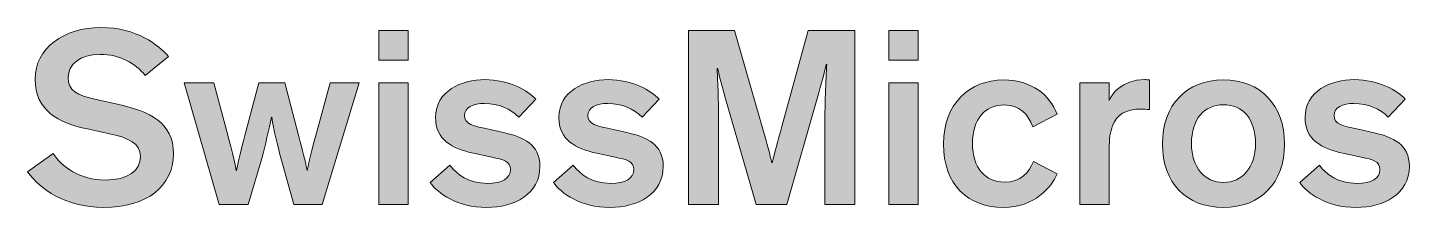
# Model space of a CAD drawing. Header units: millimetres. Extents: x 61.4 to 84.2, y -120.4 to -117.4.
import ezdxf

# ---------------------------------------------------------------- set-up
doc = ezdxf.new("R2010")
doc.units = ezdxf.units.MM
doc.header["$MEASUREMENT"] = 0
doc.layers.add('Calque 1', color=7, linetype='Continuous', lineweight=0)

# ---------------------------------------------------------------- blocks, each defined once
blk = doc.blocks.new('Block_0')
at = {"layer": 'Calque 1', "true_color": 0x1d1d1b, "transparency": 33554687}
h = blk.add_hatch(color=250, dxfattribs=at)
h.dxf.hatch_style = 2
edge = h.paths.add_edge_path()
edge.add_spline(control_points=[(63.321, -118.167), (63.16, -117.968), (62.898, -117.82), (62.576, -117.82), (62.242, -117.82), (62.048, -117.985), (62.048, -118.205), (62.048, -118.416), (62.187, -118.497), (62.513, -118.569), (62.513, -118.569), (62.86, -118.645), (62.86, -118.645), (63.397, -118.767), (63.786, -118.941), (63.786, -119.466), (63.786, -119.999), (63.351, -120.354), (62.631, -120.354), (62.005, -120.354), (61.578, -120.045), (61.379, -119.766), (61.379, -119.766), (61.802, -119.461), (61.802, -119.461), (61.933, -119.677), (62.251, -119.901), (62.657, -119.901), (63.042, -119.901), (63.241, -119.741), (63.241, -119.512), (63.241, -119.288), (63.042, -119.203), (62.75, -119.14), (62.75, -119.14), (62.365, -119.055), (62.365, -119.055), (61.895, -118.954), (61.502, -118.755), (61.502, -118.23), (61.502, -117.718), (61.98, -117.375), (62.589, -117.375), (63.186, -117.375), (63.537, -117.667), (63.706, -117.853), (63.706, -117.853), (63.321, -118.167), (63.321, -118.167)], knot_values=[0, 0, 0, 0, 1, 1, 1, 2, 2, 2, 3, 3, 3, 4, 4, 4, 5, 5, 5, 6, 6, 6, 7, 7, 7, 8, 8, 8, 9, 9, 9, 10, 10, 10, 11, 11, 11, 12, 12, 12, 13, 13, 13, 14, 14, 14, 15, 15, 15, 16, 16, 16, 16], degree=3, periodic=0)
h = blk.add_hatch(color=250, dxfattribs=at)
h.dxf.hatch_style = 2
edge = h.paths.add_edge_path()
edge.add_spline(control_points=[(67.661, -120.303), (67.661, -120.303), (67.179, -120.303), (67.179, -120.303), (67.179, -120.303), (67.179, -118.289), (67.179, -118.289), (67.179, -118.289), (67.661, -118.289), (67.661, -118.289), (67.661, -118.289), (67.661, -120.303), (67.661, -120.303)], knot_values=[0, 0, 0, 0, 1, 1, 1, 2, 2, 2, 3, 3, 3, 4, 4, 4, 4], degree=3, periodic=0)
edge = h.paths.add_edge_path()
edge.add_spline(control_points=[(67.661, -117.917), (67.661, -117.917), (67.179, -117.917), (67.179, -117.917), (67.179, -117.917), (67.179, -117.426), (67.179, -117.426), (67.179, -117.426), (67.661, -117.426), (67.661, -117.426), (67.661, -117.426), (67.661, -117.917), (67.661, -117.917)], knot_values=[0, 0, 0, 0, 1, 1, 1, 2, 2, 2, 3, 3, 3, 4, 4, 4, 4], degree=3, periodic=0)
h = blk.add_hatch(color=250, dxfattribs=at)
h.dxf.hatch_style = 2
edge = h.paths.add_edge_path()
edge.add_spline(control_points=[(73.405, -120.303), (73.405, -120.303), (72.901, -118.556), (72.901, -118.556), (72.817, -118.26), (72.77, -118.052), (72.77, -118.052), (72.77, -118.052), (72.762, -118.052), (72.762, -118.052), (72.77, -118.188), (72.787, -118.548), (72.787, -119.085), (72.787, -119.085), (72.787, -120.303), (72.787, -120.303), (72.787, -120.303), (72.292, -120.303), (72.292, -120.303), (72.292, -120.303), (72.292, -117.426), (72.292, -117.426), (72.292, -117.426), (73.049, -117.426), (73.049, -117.426), (73.049, -117.426), (73.506, -119.017), (73.506, -119.017), (73.583, -119.288), (73.642, -119.491), (73.663, -119.618), (73.663, -119.618), (73.671, -119.618), (73.671, -119.618), (73.697, -119.504), (73.769, -119.254), (73.832, -119.013), (73.832, -119.013), (74.264, -117.426), (74.264, -117.426), (74.264, -117.426), (75.034, -117.426), (75.034, -117.426), (75.034, -117.426), (75.034, -120.303), (75.034, -120.303), (75.034, -120.303), (74.539, -120.303), (74.539, -120.303), (74.539, -120.303), (74.539, -119.085), (74.539, -119.085), (74.539, -118.683), (74.556, -118.226), (74.573, -117.985), (74.573, -117.985), (74.564, -117.985), (74.564, -117.985), (74.539, -118.107), (74.488, -118.294), (74.416, -118.548), (74.416, -118.548), (73.913, -120.303), (73.913, -120.303), (73.913, -120.303), (73.405, -120.303), (73.405, -120.303)], knot_values=[0, 0, 0, 0, 1, 1, 1, 2, 2, 2, 3, 3, 3, 4, 4, 4, 5, 5, 5, 6, 6, 6, 7, 7, 7, 8, 8, 8, 9, 9, 9, 10, 10, 10, 11, 11, 11, 12, 12, 12, 13, 13, 13, 14, 14, 14, 15, 15, 15, 16, 16, 16, 17, 17, 17, 18, 18, 18, 19, 19, 19, 20, 20, 20, 21, 21, 21, 22, 22, 22, 22], degree=3, periodic=0)
h = blk.add_hatch(color=250, dxfattribs=at)
h.dxf.hatch_style = 2
edge = h.paths.add_edge_path()
edge.add_spline(control_points=[(76.081, -120.303), (76.081, -120.303), (75.598, -120.303), (75.598, -120.303), (75.598, -120.303), (75.598, -118.289), (75.598, -118.289), (75.598, -118.289), (76.081, -118.289), (76.081, -118.289), (76.081, -118.289), (76.081, -120.303), (76.081, -120.303)], knot_values=[0, 0, 0, 0, 1, 1, 1, 2, 2, 2, 3, 3, 3, 4, 4, 4, 4], degree=3, periodic=0)
edge = h.paths.add_edge_path()
edge.add_spline(control_points=[(76.081, -117.917), (76.081, -117.917), (75.598, -117.917), (75.598, -117.917), (75.598, -117.917), (75.598, -117.426), (75.598, -117.426), (75.598, -117.426), (76.081, -117.426), (76.081, -117.426), (76.081, -117.426), (76.081, -117.917), (76.081, -117.917)], knot_values=[0, 0, 0, 0, 1, 1, 1, 2, 2, 2, 3, 3, 3, 4, 4, 4, 4], degree=3, periodic=0)
h = blk.add_hatch(color=250, dxfattribs=at)
h.dxf.hatch_style = 2
edge = h.paths.add_edge_path()
edge.add_spline(control_points=[(65.561, -119.533), (65.506, -119.339), (65.442, -119.068), (65.408, -118.86), (65.408, -118.86), (65.404, -118.86), (65.404, -118.86), (65.362, -119.059), (65.303, -119.33), (65.243, -119.542), (65.243, -119.542), (65.019, -120.303), (65.019, -120.303), (65.019, -120.303), (64.541, -120.303), (64.541, -120.303), (64.541, -120.303), (63.961, -118.289), (63.961, -118.289), (63.961, -118.289), (64.452, -118.289), (64.452, -118.289), (64.452, -118.289), (64.689, -119.178), (64.689, -119.178), (64.74, -119.377), (64.786, -119.537), (64.824, -119.745), (64.824, -119.745), (64.829, -119.745), (64.829, -119.745), (64.867, -119.546), (64.901, -119.402), (64.964, -119.165), (64.964, -119.165), (65.197, -118.289), (65.197, -118.289), (65.197, -118.289), (65.624, -118.289), (65.624, -118.289), (65.624, -118.289), (65.857, -119.178), (65.857, -119.178), (65.925, -119.436), (65.954, -119.537), (65.992, -119.745), (65.992, -119.745), (65.996, -119.745), (65.996, -119.745), (66.035, -119.546), (66.064, -119.428), (66.136, -119.165), (66.136, -119.165), (66.373, -118.289), (66.373, -118.289), (66.373, -118.289), (66.855, -118.289), (66.855, -118.289), (66.855, -118.289), (66.242, -120.303), (66.242, -120.303), (66.242, -120.303), (65.772, -120.303), (65.772, -120.303), (65.772, -120.303), (65.561, -119.533), (65.561, -119.533)], knot_values=[0, 0, 0, 0, 1, 1, 1, 2, 2, 2, 3, 3, 3, 4, 4, 4, 5, 5, 5, 6, 6, 6, 7, 7, 7, 8, 8, 8, 9, 9, 9, 10, 10, 10, 11, 11, 11, 12, 12, 12, 13, 13, 13, 14, 14, 14, 15, 15, 15, 16, 16, 16, 17, 17, 17, 18, 18, 18, 19, 19, 19, 20, 20, 20, 21, 21, 21, 22, 22, 22, 22], degree=3, periodic=0)
h = blk.add_hatch(color=250, dxfattribs=at)
h.dxf.hatch_style = 2
edge = h.paths.add_edge_path()
edge.add_spline(control_points=[(69.489, -118.86), (69.35, -118.725), (69.155, -118.632), (68.922, -118.632), (68.732, -118.632), (68.592, -118.7), (68.592, -118.831), (68.592, -118.975), (68.732, -119.004), (69.015, -119.064), (69.015, -119.064), (69.257, -119.119), (69.257, -119.119), (69.561, -119.191), (69.836, -119.305), (69.836, -119.673), (69.836, -120.134), (69.417, -120.354), (68.956, -120.354), (68.474, -120.354), (68.148, -120.117), (68.025, -119.943), (68.025, -119.943), (68.351, -119.656), (68.351, -119.656), (68.465, -119.808), (68.66, -119.956), (68.969, -119.956), (69.21, -119.956), (69.35, -119.872), (69.35, -119.728), (69.35, -119.588), (69.235, -119.563), (69.041, -119.521), (69.041, -119.521), (68.74, -119.457), (68.74, -119.457), (68.389, -119.381), (68.114, -119.233), (68.114, -118.865), (68.114, -118.425), (68.542, -118.238), (68.927, -118.238), (69.328, -118.238), (69.637, -118.416), (69.769, -118.56), (69.769, -118.56), (69.489, -118.86), (69.489, -118.86)], knot_values=[0, 0, 0, 0, 1, 1, 1, 2, 2, 2, 3, 3, 3, 4, 4, 4, 5, 5, 5, 6, 6, 6, 7, 7, 7, 8, 8, 8, 9, 9, 9, 10, 10, 10, 11, 11, 11, 12, 12, 12, 13, 13, 13, 14, 14, 14, 15, 15, 15, 16, 16, 16, 16], degree=3, periodic=0)
h = blk.add_hatch(color=250, dxfattribs=at)
h.dxf.hatch_style = 2
edge = h.paths.add_edge_path()
edge.add_spline(control_points=[(71.525, -118.86), (71.386, -118.725), (71.191, -118.632), (70.958, -118.632), (70.768, -118.632), (70.628, -118.7), (70.628, -118.831), (70.628, -118.975), (70.768, -119.004), (71.051, -119.064), (71.051, -119.064), (71.293, -119.119), (71.293, -119.119), (71.597, -119.191), (71.872, -119.305), (71.872, -119.673), (71.872, -120.134), (71.453, -120.354), (70.992, -120.354), (70.51, -120.354), (70.184, -120.117), (70.061, -119.943), (70.061, -119.943), (70.387, -119.656), (70.387, -119.656), (70.501, -119.808), (70.696, -119.956), (71.005, -119.956), (71.246, -119.956), (71.386, -119.872), (71.386, -119.728), (71.386, -119.588), (71.271, -119.563), (71.077, -119.521), (71.077, -119.521), (70.776, -119.457), (70.776, -119.457), (70.425, -119.381), (70.15, -119.233), (70.15, -118.865), (70.15, -118.425), (70.578, -118.238), (70.963, -118.238), (71.364, -118.238), (71.673, -118.416), (71.805, -118.56), (71.805, -118.56), (71.525, -118.86), (71.525, -118.86)], knot_values=[0, 0, 0, 0, 1, 1, 1, 2, 2, 2, 3, 3, 3, 4, 4, 4, 5, 5, 5, 6, 6, 6, 7, 7, 7, 8, 8, 8, 9, 9, 9, 10, 10, 10, 11, 11, 11, 12, 12, 12, 13, 13, 13, 14, 14, 14, 15, 15, 15, 16, 16, 16, 16], degree=3, periodic=0)
h = blk.add_hatch(color=250, dxfattribs=at)
h.dxf.hatch_style = 2
edge = h.paths.add_edge_path()
edge.add_spline(control_points=[(77.973, -119.021), (77.9, -118.806), (77.748, -118.657), (77.503, -118.657), (77.182, -118.657), (76.978, -118.894), (76.978, -119.296), (76.978, -119.698), (77.186, -119.935), (77.503, -119.935), (77.778, -119.935), (77.913, -119.774), (77.985, -119.592), (77.985, -119.592), (78.375, -119.8), (78.375, -119.8), (78.282, -120.015), (78.006, -120.354), (77.49, -120.354), (76.906, -120.354), (76.5, -119.982), (76.5, -119.305), (76.5, -118.628), (76.936, -118.243), (77.49, -118.243), (77.96, -118.243), (78.252, -118.492), (78.375, -118.81), (78.375, -118.81), (77.973, -119.021), (77.973, -119.021)], knot_values=[0, 0, 0, 0, 1, 1, 1, 2, 2, 2, 3, 3, 3, 4, 4, 4, 5, 5, 5, 6, 6, 6, 7, 7, 7, 8, 8, 8, 9, 9, 9, 10, 10, 10, 10], degree=3, periodic=0)
h = blk.add_hatch(color=250, dxfattribs=at)
h.dxf.hatch_style = 2
edge = h.paths.add_edge_path()
edge.add_spline(control_points=[(79.235, -118.289), (79.235, -118.289), (79.235, -118.586), (79.235, -118.586), (79.273, -118.484), (79.434, -118.238), (79.823, -118.238), (79.848, -118.238), (79.857, -118.238), (79.899, -118.243), (79.899, -118.243), (79.899, -118.734), (79.899, -118.734), (79.852, -118.729), (79.806, -118.725), (79.764, -118.725), (79.506, -118.725), (79.362, -118.818), (79.29, -119), (79.252, -119.102), (79.235, -119.22), (79.235, -119.398), (79.235, -119.398), (79.235, -120.303), (79.235, -120.303), (79.235, -120.303), (78.752, -120.303), (78.752, -120.303), (78.752, -120.303), (78.752, -118.289), (78.752, -118.289), (78.752, -118.289), (79.235, -118.289), (79.235, -118.289)], knot_values=[0, 0, 0, 0, 1, 1, 1, 2, 2, 2, 3, 3, 3, 4, 4, 4, 5, 5, 5, 6, 6, 6, 7, 7, 7, 8, 8, 8, 9, 9, 9, 10, 10, 10, 11, 11, 11, 11], degree=3, periodic=0)
h = blk.add_hatch(color=250, dxfattribs=at)
h.dxf.hatch_style = 2
edge = h.paths.add_edge_path()
edge.add_spline(control_points=[(81.122, -119.939), (81.431, -119.939), (81.651, -119.694), (81.651, -119.296), (81.651, -118.89), (81.44, -118.653), (81.122, -118.653), (80.805, -118.653), (80.594, -118.894), (80.594, -119.296), (80.594, -119.698), (80.814, -119.939), (81.122, -119.939)], knot_values=[0, 0, 0, 0, 1, 1, 1, 2, 2, 2, 3, 3, 3, 4, 4, 4, 4], degree=3, periodic=0)
edge = h.paths.add_edge_path()
edge.add_spline(control_points=[(81.122, -118.243), (81.736, -118.243), (82.129, -118.657), (82.129, -119.305), (82.129, -119.948), (81.74, -120.354), (81.122, -120.354), (80.505, -120.354), (80.115, -119.948), (80.115, -119.305), (80.115, -118.657), (80.509, -118.243), (81.122, -118.243)], knot_values=[0, 0, 0, 0, 1, 1, 1, 2, 2, 2, 3, 3, 3, 4, 4, 4, 4], degree=3, periodic=0)
h = blk.add_hatch(color=250, dxfattribs=at)
h.dxf.hatch_style = 2
edge = h.paths.add_edge_path()
edge.add_spline(control_points=[(83.844, -118.86), (83.705, -118.725), (83.51, -118.632), (83.277, -118.632), (83.087, -118.632), (82.947, -118.7), (82.947, -118.831), (82.947, -118.975), (83.087, -119.004), (83.371, -119.064), (83.371, -119.064), (83.612, -119.119), (83.612, -119.119), (83.916, -119.191), (84.191, -119.305), (84.191, -119.673), (84.191, -120.134), (83.772, -120.354), (83.311, -120.354), (82.829, -120.354), (82.503, -120.117), (82.381, -119.943), (82.381, -119.943), (82.706, -119.656), (82.706, -119.656), (82.82, -119.808), (83.015, -119.956), (83.324, -119.956), (83.565, -119.956), (83.705, -119.872), (83.705, -119.728), (83.705, -119.588), (83.59, -119.563), (83.396, -119.521), (83.396, -119.521), (83.095, -119.457), (83.095, -119.457), (82.744, -119.381), (82.469, -119.233), (82.469, -118.865), (82.469, -118.425), (82.897, -118.238), (83.282, -118.238), (83.683, -118.238), (83.992, -118.416), (84.124, -118.56), (84.124, -118.56), (83.844, -118.86), (83.844, -118.86)], knot_values=[0, 0, 0, 0, 1, 1, 1, 2, 2, 2, 3, 3, 3, 4, 4, 4, 5, 5, 5, 6, 6, 6, 7, 7, 7, 8, 8, 8, 9, 9, 9, 10, 10, 10, 11, 11, 11, 12, 12, 12, 13, 13, 13, 14, 14, 14, 15, 15, 15, 16, 16, 16, 16], degree=3, periodic=0)
at = {"layer": 'Calque 1'}
for points, knots in [([(63.321, -118.167), (63.16, -117.968), (62.898, -117.82), (62.576, -117.82), (62.242, -117.82), (62.048, -117.985), (62.048, -118.205), (62.048, -118.416), (62.187, -118.497), (62.513, -118.569), (62.513, -118.569), (62.86, -118.645), (62.86, -118.645), (63.397, -118.767), (63.786, -118.941), (63.786, -119.466), (63.786, -119.999), (63.351, -120.354), (62.631, -120.354), (62.005, -120.354), (61.578, -120.045), (61.379, -119.766), (61.379, -119.766), (61.802, -119.461), (61.802, -119.461), (61.933, -119.677), (62.251, -119.901), (62.657, -119.901), (63.042, -119.901), (63.241, -119.741), (63.241, -119.512), (63.241, -119.288), (63.042, -119.203), (62.75, -119.14), (62.75, -119.14), (62.365, -119.055), (62.365, -119.055), (61.895, -118.954), (61.502, -118.755), (61.502, -118.23), (61.502, -117.718), (61.98, -117.375), (62.589, -117.375), (63.186, -117.375), (63.537, -117.667), (63.706, -117.853), (63.706, -117.853), (63.321, -118.167), (63.321, -118.167)], [0, 0, 0, 0, 1, 1, 1, 2, 2, 2, 3, 3, 3, 4, 4, 4, 5, 5, 5, 6, 6, 6, 7, 7, 7, 8, 8, 8, 9, 9, 9, 10, 10, 10, 11, 11, 11, 12, 12, 12, 13, 13, 13, 14, 14, 14, 15, 15, 15, 16, 16, 16, 16]), ([(67.661, -117.917), (67.661, -117.917), (67.179, -117.917), (67.179, -117.917), (67.179, -117.917), (67.179, -117.426), (67.179, -117.426), (67.179, -117.426), (67.661, -117.426), (67.661, -117.426), (67.661, -117.426), (67.661, -117.917), (67.661, -117.917)], [0, 0, 0, 0, 1, 1, 1, 2, 2, 2, 3, 3, 3, 4, 4, 4, 4]), ([(73.405, -120.303), (73.405, -120.303), (72.901, -118.556), (72.901, -118.556), (72.817, -118.26), (72.77, -118.052), (72.77, -118.052), (72.77, -118.052), (72.762, -118.052), (72.762, -118.052), (72.77, -118.188), (72.787, -118.548), (72.787, -119.085), (72.787, -119.085), (72.787, -120.303), (72.787, -120.303), (72.787, -120.303), (72.292, -120.303), (72.292, -120.303), (72.292, -120.303), (72.292, -117.426), (72.292, -117.426), (72.292, -117.426), (73.049, -117.426), (73.049, -117.426), (73.049, -117.426), (73.506, -119.017), (73.506, -119.017), (73.583, -119.288), (73.642, -119.491), (73.663, -119.618), (73.663, -119.618), (73.671, -119.618), (73.671, -119.618), (73.697, -119.504), (73.769, -119.254), (73.832, -119.013), (73.832, -119.013), (74.264, -117.426), (74.264, -117.426), (74.264, -117.426), (75.034, -117.426), (75.034, -117.426), (75.034, -117.426), (75.034, -120.303), (75.034, -120.303), (75.034, -120.303), (74.539, -120.303), (74.539, -120.303), (74.539, -120.303), (74.539, -119.085), (74.539, -119.085), (74.539, -118.683), (74.556, -118.226), (74.573, -117.985), (74.573, -117.985), (74.564, -117.985), (74.564, -117.985), (74.539, -118.107), (74.488, -118.294), (74.416, -118.548), (74.416, -118.548), (73.913, -120.303), (73.913, -120.303), (73.913, -120.303), (73.405, -120.303), (73.405, -120.303)], [0, 0, 0, 0, 1, 1, 1, 2, 2, 2, 3, 3, 3, 4, 4, 4, 5, 5, 5, 6, 6, 6, 7, 7, 7, 8, 8, 8, 9, 9, 9, 10, 10, 10, 11, 11, 11, 12, 12, 12, 13, 13, 13, 14, 14, 14, 15, 15, 15, 16, 16, 16, 17, 17, 17, 18, 18, 18, 19, 19, 19, 20, 20, 20, 21, 21, 21, 22, 22, 22, 22]), ([(76.081, -117.917), (76.081, -117.917), (75.598, -117.917), (75.598, -117.917), (75.598, -117.917), (75.598, -117.426), (75.598, -117.426), (75.598, -117.426), (76.081, -117.426), (76.081, -117.426), (76.081, -117.426), (76.081, -117.917), (76.081, -117.917)], [0, 0, 0, 0, 1, 1, 1, 2, 2, 2, 3, 3, 3, 4, 4, 4, 4]), ([(65.561, -119.533), (65.506, -119.339), (65.442, -119.068), (65.408, -118.86), (65.408, -118.86), (65.404, -118.86), (65.404, -118.86), (65.362, -119.059), (65.303, -119.33), (65.243, -119.542), (65.243, -119.542), (65.019, -120.303), (65.019, -120.303), (65.019, -120.303), (64.541, -120.303), (64.541, -120.303), (64.541, -120.303), (63.961, -118.289), (63.961, -118.289), (63.961, -118.289), (64.452, -118.289), (64.452, -118.289), (64.452, -118.289), (64.689, -119.178), (64.689, -119.178), (64.74, -119.377), (64.786, -119.537), (64.824, -119.745), (64.824, -119.745), (64.829, -119.745), (64.829, -119.745), (64.867, -119.546), (64.901, -119.402), (64.964, -119.165), (64.964, -119.165), (65.197, -118.289), (65.197, -118.289), (65.197, -118.289), (65.624, -118.289), (65.624, -118.289), (65.624, -118.289), (65.857, -119.178), (65.857, -119.178), (65.925, -119.436), (65.954, -119.537), (65.992, -119.745), (65.992, -119.745), (65.996, -119.745), (65.996, -119.745), (66.035, -119.546), (66.064, -119.428), (66.136, -119.165), (66.136, -119.165), (66.373, -118.289), (66.373, -118.289), (66.373, -118.289), (66.855, -118.289), (66.855, -118.289), (66.855, -118.289), (66.242, -120.303), (66.242, -120.303), (66.242, -120.303), (65.772, -120.303), (65.772, -120.303), (65.772, -120.303), (65.561, -119.533), (65.561, -119.533)], [0, 0, 0, 0, 1, 1, 1, 2, 2, 2, 3, 3, 3, 4, 4, 4, 5, 5, 5, 6, 6, 6, 7, 7, 7, 8, 8, 8, 9, 9, 9, 10, 10, 10, 11, 11, 11, 12, 12, 12, 13, 13, 13, 14, 14, 14, 15, 15, 15, 16, 16, 16, 17, 17, 17, 18, 18, 18, 19, 19, 19, 20, 20, 20, 21, 21, 21, 22, 22, 22, 22]), ([(67.661, -120.303), (67.661, -120.303), (67.179, -120.303), (67.179, -120.303), (67.179, -120.303), (67.179, -118.289), (67.179, -118.289), (67.179, -118.289), (67.661, -118.289), (67.661, -118.289), (67.661, -118.289), (67.661, -120.303), (67.661, -120.303)], [0, 0, 0, 0, 1, 1, 1, 2, 2, 2, 3, 3, 3, 4, 4, 4, 4]), ([(69.489, -118.86), (69.35, -118.725), (69.155, -118.632), (68.922, -118.632), (68.732, -118.632), (68.592, -118.7), (68.592, -118.831), (68.592, -118.975), (68.732, -119.004), (69.015, -119.064), (69.015, -119.064), (69.257, -119.119), (69.257, -119.119), (69.561, -119.191), (69.836, -119.305), (69.836, -119.673), (69.836, -120.134), (69.417, -120.354), (68.956, -120.354), (68.474, -120.354), (68.148, -120.117), (68.025, -119.943), (68.025, -119.943), (68.351, -119.656), (68.351, -119.656), (68.465, -119.808), (68.66, -119.956), (68.969, -119.956), (69.21, -119.956), (69.35, -119.872), (69.35, -119.728), (69.35, -119.588), (69.235, -119.563), (69.041, -119.521), (69.041, -119.521), (68.74, -119.457), (68.74, -119.457), (68.389, -119.381), (68.114, -119.233), (68.114, -118.865), (68.114, -118.425), (68.542, -118.238), (68.927, -118.238), (69.328, -118.238), (69.637, -118.416), (69.769, -118.56), (69.769, -118.56), (69.489, -118.86), (69.489, -118.86)], [0, 0, 0, 0, 1, 1, 1, 2, 2, 2, 3, 3, 3, 4, 4, 4, 5, 5, 5, 6, 6, 6, 7, 7, 7, 8, 8, 8, 9, 9, 9, 10, 10, 10, 11, 11, 11, 12, 12, 12, 13, 13, 13, 14, 14, 14, 15, 15, 15, 16, 16, 16, 16]), ([(71.525, -118.86), (71.386, -118.725), (71.191, -118.632), (70.958, -118.632), (70.768, -118.632), (70.628, -118.7), (70.628, -118.831), (70.628, -118.975), (70.768, -119.004), (71.051, -119.064), (71.051, -119.064), (71.293, -119.119), (71.293, -119.119), (71.597, -119.191), (71.872, -119.305), (71.872, -119.673), (71.872, -120.134), (71.453, -120.354), (70.992, -120.354), (70.51, -120.354), (70.184, -120.117), (70.061, -119.943), (70.061, -119.943), (70.387, -119.656), (70.387, -119.656), (70.501, -119.808), (70.696, -119.956), (71.005, -119.956), (71.246, -119.956), (71.386, -119.872), (71.386, -119.728), (71.386, -119.588), (71.271, -119.563), (71.077, -119.521), (71.077, -119.521), (70.776, -119.457), (70.776, -119.457), (70.425, -119.381), (70.15, -119.233), (70.15, -118.865), (70.15, -118.425), (70.578, -118.238), (70.963, -118.238), (71.364, -118.238), (71.673, -118.416), (71.805, -118.56), (71.805, -118.56), (71.525, -118.86), (71.525, -118.86)], [0, 0, 0, 0, 1, 1, 1, 2, 2, 2, 3, 3, 3, 4, 4, 4, 5, 5, 5, 6, 6, 6, 7, 7, 7, 8, 8, 8, 9, 9, 9, 10, 10, 10, 11, 11, 11, 12, 12, 12, 13, 13, 13, 14, 14, 14, 15, 15, 15, 16, 16, 16, 16]), ([(76.081, -120.303), (76.081, -120.303), (75.598, -120.303), (75.598, -120.303), (75.598, -120.303), (75.598, -118.289), (75.598, -118.289), (75.598, -118.289), (76.081, -118.289), (76.081, -118.289), (76.081, -118.289), (76.081, -120.303), (76.081, -120.303)], [0, 0, 0, 0, 1, 1, 1, 2, 2, 2, 3, 3, 3, 4, 4, 4, 4]), ([(77.973, -119.021), (77.9, -118.806), (77.748, -118.657), (77.503, -118.657), (77.182, -118.657), (76.978, -118.894), (76.978, -119.296), (76.978, -119.698), (77.186, -119.935), (77.503, -119.935), (77.778, -119.935), (77.913, -119.774), (77.985, -119.592), (77.985, -119.592), (78.375, -119.8), (78.375, -119.8), (78.282, -120.015), (78.006, -120.354), (77.49, -120.354), (76.906, -120.354), (76.5, -119.982), (76.5, -119.305), (76.5, -118.628), (76.936, -118.243), (77.49, -118.243), (77.96, -118.243), (78.252, -118.492), (78.375, -118.81), (78.375, -118.81), (77.973, -119.021), (77.973, -119.021)], [0, 0, 0, 0, 1, 1, 1, 2, 2, 2, 3, 3, 3, 4, 4, 4, 5, 5, 5, 6, 6, 6, 7, 7, 7, 8, 8, 8, 9, 9, 9, 10, 10, 10, 10]), ([(79.235, -118.289), (79.235, -118.289), (79.235, -118.586), (79.235, -118.586), (79.273, -118.484), (79.434, -118.238), (79.823, -118.238), (79.848, -118.238), (79.857, -118.238), (79.899, -118.243), (79.899, -118.243), (79.899, -118.734), (79.899, -118.734), (79.852, -118.729), (79.806, -118.725), (79.764, -118.725), (79.506, -118.725), (79.362, -118.818), (79.29, -119), (79.252, -119.102), (79.235, -119.22), (79.235, -119.398), (79.235, -119.398), (79.235, -120.303), (79.235, -120.303), (79.235, -120.303), (78.752, -120.303), (78.752, -120.303), (78.752, -120.303), (78.752, -118.289), (78.752, -118.289), (78.752, -118.289), (79.235, -118.289), (79.235, -118.289)], [0, 0, 0, 0, 1, 1, 1, 2, 2, 2, 3, 3, 3, 4, 4, 4, 5, 5, 5, 6, 6, 6, 7, 7, 7, 8, 8, 8, 9, 9, 9, 10, 10, 10, 11, 11, 11, 11]), ([(81.122, -118.243), (81.736, -118.243), (82.129, -118.657), (82.129, -119.305), (82.129, -119.948), (81.74, -120.354), (81.122, -120.354), (80.505, -120.354), (80.115, -119.948), (80.115, -119.305), (80.115, -118.657), (80.509, -118.243), (81.122, -118.243)], [0, 0, 0, 0, 1, 1, 1, 2, 2, 2, 3, 3, 3, 4, 4, 4, 4]), ([(83.844, -118.86), (83.705, -118.725), (83.51, -118.632), (83.277, -118.632), (83.087, -118.632), (82.947, -118.7), (82.947, -118.831), (82.947, -118.975), (83.087, -119.004), (83.371, -119.064), (83.371, -119.064), (83.612, -119.119), (83.612, -119.119), (83.916, -119.191), (84.191, -119.305), (84.191, -119.673), (84.191, -120.134), (83.772, -120.354), (83.311, -120.354), (82.829, -120.354), (82.503, -120.117), (82.381, -119.943), (82.381, -119.943), (82.706, -119.656), (82.706, -119.656), (82.82, -119.808), (83.015, -119.956), (83.324, -119.956), (83.565, -119.956), (83.705, -119.872), (83.705, -119.728), (83.705, -119.588), (83.59, -119.563), (83.396, -119.521), (83.396, -119.521), (83.095, -119.457), (83.095, -119.457), (82.744, -119.381), (82.469, -119.233), (82.469, -118.865), (82.469, -118.425), (82.897, -118.238), (83.282, -118.238), (83.683, -118.238), (83.992, -118.416), (84.124, -118.56), (84.124, -118.56), (83.844, -118.86), (83.844, -118.86)], [0, 0, 0, 0, 1, 1, 1, 2, 2, 2, 3, 3, 3, 4, 4, 4, 5, 5, 5, 6, 6, 6, 7, 7, 7, 8, 8, 8, 9, 9, 9, 10, 10, 10, 11, 11, 11, 12, 12, 12, 13, 13, 13, 14, 14, 14, 15, 15, 15, 16, 16, 16, 16]), ([(81.122, -119.939), (81.431, -119.939), (81.651, -119.694), (81.651, -119.296), (81.651, -118.89), (81.44, -118.653), (81.122, -118.653), (80.805, -118.653), (80.594, -118.894), (80.594, -119.296), (80.594, -119.698), (80.814, -119.939), (81.122, -119.939)], [0, 0, 0, 0, 1, 1, 1, 2, 2, 2, 3, 3, 3, 4, 4, 4, 4])]:
    blk.add_open_spline(points, degree=3, knots=knots, dxfattribs=at)

msp = doc.modelspace()

# ---------------------------------------------------------------- block references
at = {"layer": 'Calque 1'}
msp.add_blockref('Block_0', (0, 0), dxfattribs=at)

doc.saveas('drawing.dxf')
